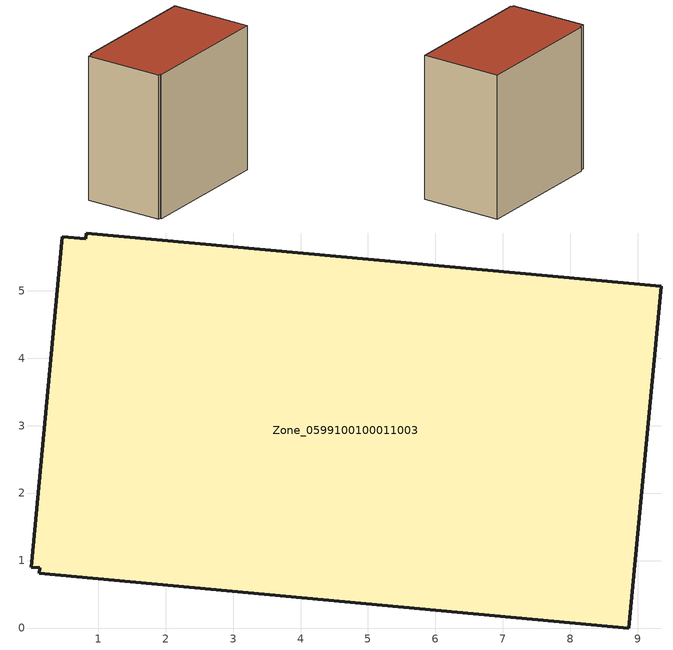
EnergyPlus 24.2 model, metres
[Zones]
Zone_0599100100011003
 floor ground (C_G): 0.81,5.77 0.83,5.86 9.35,5.07 8.86,0 0.12,0.81 0.14,0.89 0.01,0.9 0.47,5.8 z3.74
 wall outside (C_F): 0.14,0.89 0.12,0.81 8.86,0 9.35,5.07 0.83,5.86 0.81,5.77 0.47,5.8 0.01,0.9 0.14,0.89 z3.74:12.75
 roof outside (C_R): 0.83,5.86 0.81,5.77 0.47,5.8 0.01,0.9 0.14,0.89 0.12,0.81 8.86,0 9.35,5.07 z12.75
[BUILDING]
Pand.0599100100011003: North Axis=0; Terrain=City; Loads Convergence Tolerance Value=0.04; Temperature Convergence Tolerance Value=0.4; Solar Distribution=FullExterior; Maximum Number of Warmup Days=25; Minimum Number of Warmup Days=1
[Site:Location]
Rotterdam.The.Hague.AP_ZH_NLD Design_Conditions: Latitude=51.96; Longitude=4.45; Time Zone=1; Elevation=-4.5
[SITE:GROUNDTEMPERATURE:BUILDINGSURFACE]
18, 18, 18, 18, 18, 18, 18, 18, 18, 18, 18, 18
[MATERIAL] Thermal Absorptance=0.9; Solar Absorptance=0.7; Visible Absorptance=0.7
Name | Roughness | Thickness | Conductivity | Density | Specific Heat
G.TI.2015-2018 | MediumSmooth | 0.15 | 0.0428571 | 540 | 1210
F.TI.2015-2018 | Rough | 0.3 | 0.0666667 | 1920 | 840
R.TI.2015-2018 | MediumRough | 0.2 | 0.0333333 | 1500 | 1000
[CONSTRUCTION]
C_G: G.TI.2015-2018
C_F: F.TI.2015-2018
C_R: R.TI.2015-2018
[ZONE]
Zone_0599100100011003: Type=1; Multiplier=1; Ceiling Height=Autocalculate; Volume=Autocalculate; Floor Area=autocalculate; Part of Total Floor Area=Yes
[ZONEINFILTRATION:DESIGNFLOWRATE]
Infil_Zone_0599100100011003: Zone or ZoneList or Space or SpaceList=Zone_0599100100011003; Schedule=AlwaysOn; Design Flow Rate Calculation Method=Flow/Area; Flow Rate per Floor Area=0.0015; Constant Term Coefficient=1; Temperature Term Coefficient=0; Velocity Term Coefficient=0; Velocity Squared Term Coefficient=0
[HVACTEMPLATE:ZONE:IDEALLOADSAIRSYSTEM]
Zone_0599100100011003: Maximum Heating Supply Air Temperature=50; Minimum Cooling Supply Air Temperature=13; Maximum Heating Supply Air Humidity Ratio=0.0156; Minimum Cooling Supply Air Humidity Ratio=0.0077; Heating Limit=NoLimit; Cooling Limit=NoLimit; Dehumidification Control Type=ConstantSensibleHeatRatio; Cooling Sensible Heat Ratio=0.7; Dehumidification Setpoint=60; Humidification Control Type=None; Humidification Setpoint=30; Outdoor Air Method=None; Outdoor Air Flow Rate per Person=0.00944; Outdoor Air Flow Rate per Zone Floor Area=0; Outdoor Air Flow Rate per Zone=0; Demand Controlled Ventilation Type=None; Outdoor Air Economizer Type=NoEconomizer; Heat Recovery Type=None; Sensible Heat Recovery Effectiveness=0.7; Latent Heat Recovery Effectiveness=0.65
[ZONECONTROL:THERMOSTAT]
ThermostatControl_Zone_0599100100011003: Zone or ZoneList=Zone_0599100100011003; Control Type Schedule=DualSetpointControlType; Control 1=Thermostat_Zone_0599100100011003; Temperature Difference Between Cutout And Setpoint=0
[THERMOSTATSETPOINT:DUALSETPOINT]
Thermostat_Zone_0599100100011003: Heating Setpoint Temperature Schedule=HeatingSetpoint_Zone_0599100100011003; Cooling Setpoint Temperature Schedule=CoolingSetpoint_Zone_0599100100011003
[SCHEDULE:COMPACT]
HeatingSetpoint_Zone_0599100100011003: Through: 12/31, For: AllDays, Until: 24:00, 21
CoolingSetpoint_Zone_0599100100011003: Through: 12/31, For: AllDays, Until: 24:00, 24
DualSetpointControlType: Through: 12/31, For: AllDays, Until: 24:00, 4
AlwaysOn: Through: 12/31, For: AllDays, Until: 24:00, 1
